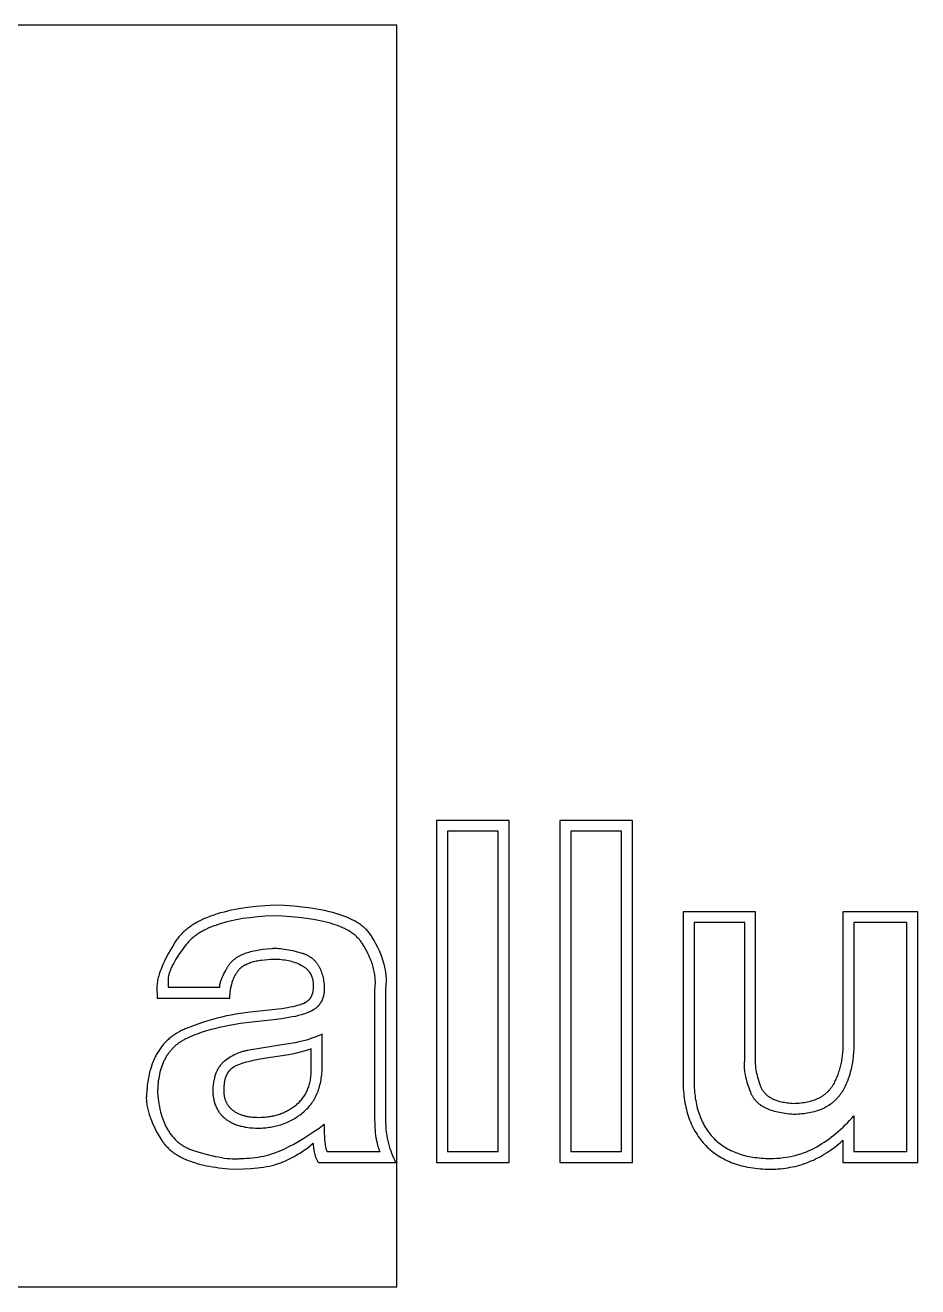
# Model space of a CAD drawing. Header units: millimetres. Extents: x -65 to 613, y -58 to 125.
# Drawn here: x 111.7 to 241.1, y -58.3 to 124.7 of the extents above; entities that cross this region are included whole.
import ezdxf

# ---------------------------------------------------------------- set-up
doc = ezdxf.new("R2010")
doc.units = ezdxf.units.MM
doc.header["$MEASUREMENT"] = 0
doc.layers.add('DEFAULT', color=7, linetype='Continuous')

msp = doc.modelspace()

# ---------------------------------------------------------------- linework, layer by layer
at = {"layer": 'DEFAULT'}
for points in [[(-65.42, -58.28), (165.58, -58.28), (165.58, 124.72), (-65.42, 124.72), (-65.42, -58.28)], [(171.31, -40.23), (181.85, -40.23), (181.85, 9.34), (171.31, 9.34), (171.31, -40.23)], [(189.2, -40.23), (199.73, -40.23), (199.73, 9.34), (189.2, 9.34), (189.2, -40.23)], [(172.91, 7.79), (172.91, -38.67), (180.26, -38.67), (180.26, 7.79), (172.91, 7.79)], [(190.79, 7.79), (190.79, -38.67), (198.14, -38.67), (198.14, 7.79), (190.79, 7.79)], [(163.97, -14.9), (164, -14.7), (164.02, -14.5), (164.04, -14.3), (164.05, -14.09), (164.05, -13.88), (164.05, -13.67), (164.05, -13.46), (164.03, -13.25), (164.02, -13.03), (163.99, -12.81), (163.96, -12.59), (163.92, -12.37), (163.88, -12.15), (163.83, -11.92), (163.78, -11.69), (163.72, -11.46), (163.65, -11.23), (163.58, -11), (163.5, -10.76), (163.42, -10.52), (163.33, -10.28), (163.24, -10.04), (163.14, -9.8), (163.03, -9.55), (162.8, -9.05), (162.54, -8.55), (162.26, -8.04), (161.96, -7.51), (161.88, -7.38), (161.79, -7.26), (161.7, -7.13), (161.61, -7), (161.51, -6.88), (161.41, -6.76), (161.3, -6.64), (161.19, -6.52), (161.07, -6.41), (160.95, -6.29), (160.83, -6.18), (160.7, -6.07), (160.56, -5.96), (160.43, -5.86), (160.28, -5.75), (160.14, -5.65), (159.98, -5.55), (159.83, -5.45), (159.67, -5.36), (159.5, -5.26), (159.33, -5.17), (159.16, -5.08), (158.98, -4.99), (158.8, -4.9), (158.42, -4.73), (158.03, -4.57), (157.61, -4.41), (157.18, -4.26), (156.73, -4.12), (156.26, -3.99), (155.78, -3.87), (155.28, -3.75), (154.76, -3.64), (154.22, -3.53), (153.67, -3.44), (153.09, -3.35), (151.89, -3.2), (150.63, -3.07), (149.29, -2.98), (147.87, -2.91), (146.48, -3), (145.15, -3.11), (143.89, -3.26), (143.28, -3.35), (142.69, -3.45), (142.12, -3.55), (141.56, -3.67), (141.02, -3.79), (140.5, -3.92), (139.99, -4.05), (139.5, -4.2), (139.02, -4.35), (138.56, -4.52), (138.12, -4.69), (137.69, -4.87), (137.28, -5.06), (136.88, -5.25), (136.69, -5.35), (136.51, -5.46), (136.32, -5.56), (136.14, -5.67), (135.97, -5.78), (135.8, -5.89), (135.63, -6), (135.47, -6.12), (135.31, -6.24), (135.16, -6.36), (135.01, -6.48), (134.86, -6.6), (134.72, -6.73), (134.58, -6.86), (134.45, -6.99), (134.32, -7.12), (134.19, -7.26), (134.07, -7.39), (133.95, -7.53), (133.84, -7.67), (133.73, -7.81), (133.62, -7.96), (133.52, -8.11), (133.43, -8.26), (133.06, -8.85), (132.72, -9.42), (132.4, -9.98), (132.12, -10.52), (131.86, -11.04), (131.63, -11.55), (131.42, -12.04), (131.33, -12.28), (131.24, -12.51), (131.16, -12.74), (131.09, -12.97), (131.03, -13.19), (130.97, -13.41), (130.92, -13.62), (130.87, -13.83), (130.83, -14.03), (130.8, -14.23), (130.78, -14.43), (130.76, -14.62), (130.75, -14.81), (130.74, -14.9), (130.74, -14.99), (130.74, -15.08), (130.74, -15.17), (130.75, -15.26), (130.75, -15.34), (130.76, -15.43), (130.77, -15.51), (130.78, -15.6), (130.79, -15.68), (130.79, -16.39), (141.35, -16.39), (141.36, -16.09), (141.37, -15.81), (141.4, -15.53), (141.41, -15.39), (141.43, -15.25), (141.45, -15.12), (141.47, -14.99), (141.5, -14.86), (141.53, -14.72), (141.56, -14.6), (141.59, -14.47), (141.62, -14.34), (141.66, -14.22), (141.7, -14.09), (141.74, -13.97), (141.78, -13.85), (141.82, -13.73), (141.87, -13.62), (141.92, -13.5), (141.97, -13.39), (142.03, -13.28), (142.09, -13.16), (142.14, -13.05), (142.21, -12.95), (142.27, -12.84), (142.34, -12.73), (142.4, -12.63), (142.47, -12.53), (142.55, -12.43), (142.58, -12.38), (142.62, -12.33), (142.66, -12.28), (142.71, -12.23), (142.75, -12.18), (142.79, -12.14), (142.84, -12.09), (142.89, -12.05), (142.94, -12.01), (142.99, -11.96), (143.04, -11.92), (143.09, -11.88), (143.15, -11.84), (143.2, -11.8), (143.26, -11.76), (143.32, -11.72), (143.38, -11.68), (143.44, -11.65), (143.5, -11.61), (143.57, -11.57), (143.63, -11.54), (143.7, -11.51), (143.84, -11.44), (143.98, -11.38), (144.13, -11.32), (144.29, -11.26), (144.45, -11.21), (144.62, -11.16), (144.79, -11.11), (144.97, -11.06), (145.15, -11.02), (145.34, -10.98), (145.54, -10.95), (145.74, -10.92), (145.95, -10.89), (146.38, -10.84), (146.83, -10.8), (147.31, -10.77), (147.81, -10.76), (148.07, -10.76), (148.34, -10.77), (148.6, -10.78), (148.85, -10.81), (149.11, -10.84), (149.36, -10.87), (149.6, -10.91), (149.84, -10.96), (150.08, -11.02), (150.32, -11.08), (150.55, -11.15), (150.78, -11.23), (151, -11.31), (151.22, -11.4), (151.44, -11.5), (151.65, -11.61), (151.75, -11.66), (151.85, -11.72), (151.95, -11.78), (152.05, -11.84), (152.14, -11.9), (152.23, -11.96), (152.31, -12.03), (152.39, -12.1), (152.47, -12.17), (152.55, -12.24), (152.62, -12.32), (152.66, -12.35), (152.69, -12.39), (152.73, -12.43), (152.76, -12.47), (152.79, -12.51), (152.82, -12.55), (152.85, -12.59), (152.88, -12.63), (152.91, -12.68), (152.94, -12.72), (152.97, -12.76), (153, -12.8), (153.02, -12.85), (153.05, -12.89), (153.07, -12.94), (153.09, -12.98), (153.12, -13.03), (153.14, -13.07), (153.16, -13.12), (153.18, -13.17), (153.2, -13.22), (153.22, -13.26), (153.25, -13.36), (153.29, -13.46), (153.32, -13.56), (153.34, -13.67), (153.37, -13.77), (153.39, -13.88), (153.4, -13.99), (153.42, -14.1), (153.43, -14.22), (153.44, -14.47), (153.45, -14.6), (153.45, -14.73), (153.44, -14.85), (153.44, -14.97), (153.43, -15.09), (153.42, -15.21), (153.4, -15.32), (153.39, -15.43), (153.36, -15.54), (153.35, -15.59), (153.34, -15.64), (153.33, -15.69), (153.31, -15.74), (153.3, -15.79), (153.28, -15.84), (153.26, -15.89), (153.25, -15.94), (153.23, -15.99), (153.21, -16.03), (153.19, -16.08), (153.17, -16.12), (153.15, -16.17), (153.12, -16.21), (153.1, -16.25), (153.08, -16.29), (153.05, -16.34), (153.03, -16.38), (153, -16.42), (152.97, -16.45), (152.94, -16.49), (152.92, -16.53), (152.89, -16.57), (152.86, -16.6), (152.82, -16.64), (152.79, -16.67), (152.76, -16.71), (152.73, -16.74), (152.69, -16.77), (152.66, -16.8), (152.62, -16.84), (152.58, -16.87), (152.55, -16.9), (152.51, -16.92), (152.47, -16.95), (152.43, -16.98), (152.39, -17.01), (152.35, -17.03), (152.3, -17.06), (152.26, -17.08), (152.22, -17.11), (152.17, -17.13), (152.13, -17.15), (152.08, -17.17), (151.98, -17.22), (151.88, -17.26), (151.77, -17.3), (151.65, -17.34), (151.53, -17.38), (151.4, -17.42), (151.12, -17.5), (150.81, -17.58), (150.47, -17.65), (150.11, -17.73), (149.73, -17.8), (148.87, -17.94), (147.92, -18.07), (145.68, -18.32), (144.29, -18.44), (143.59, -18.53), (142.91, -18.63), (142.22, -18.74), (141.54, -18.86), (140.86, -19), (140.18, -19.16), (139.5, -19.32), (138.83, -19.5), (138.16, -19.7), (137.5, -19.91), (136.83, -20.13), (136.17, -20.37), (135.52, -20.62), (134.86, -20.88), (134.7, -20.95), (134.54, -21.02), (134.38, -21.09), (134.23, -21.17), (134.08, -21.25), (133.92, -21.33), (133.78, -21.42), (133.63, -21.5), (133.49, -21.59), (133.35, -21.68), (133.21, -21.78), (133.07, -21.87), (132.94, -21.97), (132.81, -22.07), (132.68, -22.18), (132.55, -22.28), (132.43, -22.39), (132.31, -22.5), (132.19, -22.62), (132.07, -22.73), (131.95, -22.85), (131.84, -22.97), (131.73, -23.1), (131.62, -23.22), (131.52, -23.35), (131.42, -23.48), (131.32, -23.62), (131.22, -23.76), (131.12, -23.89), (131.03, -24.04), (130.94, -24.18), (130.85, -24.33), (130.76, -24.47), (130.68, -24.63), (130.6, -24.78), (130.52, -24.94), (130.44, -25.09), (130.37, -25.26), (130.29, -25.42), (130.22, -25.59), (130.09, -25.93), (129.97, -26.28), (129.86, -26.64), (129.75, -27.01), (129.66, -27.39), (129.57, -27.78), (129.5, -28.18), (129.43, -28.59), (129.37, -29.01), (129.33, -29.44), (129.29, -29.88), (129.26, -30.33), (129.25, -30.49), (129.24, -30.67), (129.23, -30.84), (129.23, -31.01), (129.24, -31.19), (129.25, -31.37), (129.27, -31.56), (129.29, -31.74), (129.32, -31.93), (129.35, -32.12), (129.38, -32.31), (129.43, -32.51), (129.48, -32.7), (129.53, -32.9), (129.59, -33.11), (129.65, -33.31), (129.72, -33.52), (129.79, -33.73), (129.87, -33.94), (129.96, -34.15), (130.14, -34.59), (130.35, -35.03), (130.57, -35.49), (130.82, -35.95), (131.09, -36.43), (131.38, -36.91), (131.46, -37.03), (131.54, -37.15), (131.62, -37.27), (131.7, -37.39), (131.79, -37.5), (131.88, -37.61), (131.98, -37.73), (132.07, -37.84), (132.17, -37.94), (132.28, -38.05), (132.38, -38.15), (132.49, -38.26), (132.6, -38.36), (132.72, -38.46), (132.84, -38.55), (132.96, -38.65), (133.08, -38.74), (133.21, -38.83), (133.34, -38.93), (133.47, -39.01), (133.61, -39.1), (133.75, -39.19), (133.89, -39.27), (134.03, -39.35), (134.33, -39.51), (134.64, -39.66), (134.96, -39.81), (135.3, -39.95), (135.64, -40.08), (136, -40.2), (136.37, -40.32), (136.75, -40.43), (137.14, -40.53), (137.55, -40.63), (137.96, -40.72), (138.39, -40.8), (138.83, -40.88), (139.28, -40.95), (139.75, -41.01), (140.22, -41.07), (141.21, -41.16), (142.25, -41.22), (143.34, -41.19), (144.37, -41.13), (144.87, -41.09), (145.34, -41.04), (145.8, -40.98), (146.24, -40.91), (146.67, -40.84), (147.08, -40.76), (147.48, -40.67), (147.85, -40.57), (148.22, -40.46), (148.39, -40.4), (148.56, -40.35), (148.73, -40.29), (148.89, -40.22), (149.05, -40.16), (149.2, -40.09), (149.8, -39.81), (150.38, -39.52), (150.67, -39.37), (150.94, -39.21), (151.22, -39.06), (151.48, -38.89), (151.75, -38.73), (152, -38.56), (152.25, -38.38), (152.5, -38.21), (152.74, -38.03), (152.98, -37.84), (153.21, -37.66), (153.43, -37.46), (153.44, -37.55), (153.44, -37.63), (153.45, -37.8), (153.46, -37.97), (153.49, -38.15), (153.51, -38.34), (153.55, -38.53), (153.59, -38.73), (153.63, -38.93), (153.66, -39.04), (153.69, -39.13), (153.71, -39.23), (153.74, -39.32), (153.77, -39.41), (153.81, -39.5), (153.84, -39.59), (153.87, -39.67), (153.91, -39.75), (153.95, -39.83), (153.99, -39.9), (154.03, -39.97), (154.07, -40.04), (154.11, -40.1), (154.13, -40.14), (154.15, -40.17), (154.18, -40.2), (154.2, -40.23), (165.43, -40.23), (165.27, -39.92), (165.13, -39.61), (164.98, -39.28), (164.85, -38.95), (164.72, -38.61), (164.6, -38.25), (164.49, -37.89), (164.39, -37.52), (164.34, -37.32), (164.29, -37.13), (164.25, -36.93), (164.21, -36.73), (164.14, -36.31), (164.08, -35.88), (164.04, -35.43), (164, -34.97), (163.98, -34.49), (163.97, -14.9)], [(162.37, -33.78), (162.37, -15.12), (162.4, -14.93), (162.42, -14.74), (162.44, -14.55), (162.45, -14.35), (162.45, -14.16), (162.45, -13.96), (162.44, -13.77), (162.43, -13.57), (162.41, -13.37), (162.39, -13.17), (162.36, -12.97), (162.33, -12.77), (162.29, -12.56), (162.25, -12.36), (162.2, -12.15), (162.14, -11.94), (162.08, -11.74), (162.02, -11.53), (161.95, -11.31), (161.87, -11.1), (161.79, -10.89), (161.7, -10.67), (161.61, -10.46), (161.51, -10.24), (161.41, -10.02), (161.3, -9.8), (161.07, -9.35), (160.81, -8.91), (160.54, -8.45), (160.46, -8.34), (160.38, -8.23), (160.3, -8.12), (160.22, -8.01), (160.13, -7.9), (160.03, -7.8), (159.93, -7.69), (159.83, -7.59), (159.73, -7.49), (159.62, -7.39), (159.5, -7.29), (159.38, -7.2), (159.26, -7.1), (159.14, -7.01), (159, -6.92), (158.87, -6.83), (158.73, -6.74), (158.59, -6.66), (158.44, -6.57), (158.29, -6.49), (158.14, -6.41), (157.98, -6.33), (157.82, -6.25), (157.65, -6.18), (157.3, -6.03), (156.94, -5.89), (156.56, -5.76), (156.17, -5.63), (155.76, -5.51), (155.33, -5.39), (154.89, -5.28), (154.43, -5.18), (153.96, -5.09), (153.47, -5), (152.44, -4.84), (151.34, -4.71), (150.18, -4.6), (148.96, -4.52), (147.67, -4.47), (146.48, -4.53), (145.35, -4.62), (144.28, -4.74), (143.25, -4.88), (142.28, -5.05), (141.81, -5.15), (141.36, -5.25), (140.92, -5.35), (140.49, -5.47), (140.07, -5.59), (139.67, -5.71), (139.29, -5.85), (138.91, -5.98), (138.55, -6.13), (138.2, -6.28), (137.87, -6.44), (137.54, -6.6), (137.24, -6.78), (137.09, -6.86), (136.94, -6.95), (136.8, -7.04), (136.66, -7.14), (136.52, -7.23), (136.39, -7.33), (136.26, -7.42), (136.13, -7.52), (136.01, -7.62), (135.89, -7.73), (135.77, -7.83), (135.66, -7.94), (135.55, -8.04), (135.44, -8.15), (135.34, -8.26), (135.24, -8.37), (135.14, -8.49), (135.05, -8.6), (134.69, -9.06), (134.37, -9.5), (134.06, -9.93), (133.78, -10.34), (133.53, -10.74), (133.3, -11.13), (133.2, -11.32), (133.1, -11.5), (133, -11.68), (132.92, -11.86), (132.84, -12.03), (132.77, -12.2), (132.7, -12.36), (132.64, -12.53), (132.58, -12.68), (132.54, -12.84), (132.49, -12.99), (132.48, -13.06), (132.46, -13.14), (132.44, -13.21), (132.43, -13.28), (132.42, -13.35), (132.41, -13.42), (132.4, -13.49), (132.39, -13.56), (132.39, -13.63), (132.38, -13.69), (132.38, -13.76), (132.38, -13.82), (132.38, -13.89), (132.38, -13.95), (132.38, -14.01), (132.39, -14.07), (132.4, -14.13), (132.4, -14.19), (132.4, -14.83), (139.91, -14.83), (139.9, -14.82), (139.9, -14.81), (139.9, -14.8), (139.9, -14.79), (139.89, -14.78), (139.89, -14.77), (139.89, -14.74), (139.89, -14.72), (139.89, -14.69), (139.89, -14.67), (139.89, -14.64), (139.89, -14.61), (139.89, -14.58), (139.89, -14.55), (139.89, -14.52), (139.9, -14.49), (139.9, -14.46), (139.91, -14.42), (139.91, -14.39), (139.93, -14.32), (139.94, -14.25), (139.97, -14.17), (139.99, -14.09), (140.01, -14.01), (140.04, -13.92), (140.11, -13.74), (140.19, -13.55), (140.28, -13.34), (140.38, -13.12), (140.49, -12.89), (140.76, -12.39), (141.07, -11.83), (141.11, -11.76), (141.15, -11.69), (141.2, -11.62), (141.25, -11.55), (141.3, -11.48), (141.35, -11.41), (141.4, -11.35), (141.46, -11.28), (141.51, -11.22), (141.57, -11.16), (141.63, -11.09), (141.69, -11.03), (141.76, -10.97), (141.82, -10.91), (141.89, -10.85), (141.96, -10.8), (142.03, -10.74), (142.1, -10.69), (142.18, -10.63), (142.25, -10.58), (142.33, -10.52), (142.41, -10.47), (142.49, -10.42), (142.57, -10.37), (142.66, -10.33), (142.74, -10.28), (142.92, -10.19), (143.11, -10.1), (143.3, -10.01), (143.5, -9.93), (143.7, -9.86), (143.92, -9.79), (144.14, -9.72), (144.36, -9.65), (144.6, -9.59), (144.84, -9.54), (145.09, -9.48), (145.34, -9.43), (145.61, -9.39), (145.87, -9.35), (146.15, -9.31), (146.72, -9.25), (147.53, -9.19), (147.64, -9.18), (147.75, -9.18), (147.86, -9.18), (147.97, -9.18), (148.21, -9.18), (148.46, -9.2), (148.71, -9.22), (148.98, -9.25), (149.25, -9.29), (149.54, -9.34), (149.84, -9.39), (150.14, -9.45), (150.46, -9.52), (151.12, -9.69), (151.82, -9.88), (151.91, -9.91), (152, -9.94), (152.09, -9.97), (152.17, -10), (152.26, -10.03), (152.34, -10.07), (152.42, -10.1), (152.5, -10.14), (152.58, -10.18), (152.66, -10.22), (152.74, -10.26), (152.81, -10.31), (152.89, -10.35), (152.96, -10.4), (153.03, -10.45), (153.11, -10.49), (153.18, -10.55), (153.24, -10.6), (153.31, -10.65), (153.38, -10.71), (153.44, -10.76), (153.5, -10.82), (153.57, -10.88), (153.63, -10.94), (153.69, -11.01), (153.74, -11.07), (153.8, -11.14), (153.86, -11.2), (153.91, -11.27), (153.97, -11.34), (154.02, -11.42), (154.07, -11.49), (154.12, -11.56), (154.17, -11.64), (154.21, -11.72), (154.26, -11.8), (154.3, -11.88), (154.35, -11.96), (154.39, -12.04), (154.43, -12.13), (154.47, -12.22), (154.51, -12.3), (154.54, -12.39), (154.58, -12.48), (154.65, -12.67), (154.71, -12.86), (154.77, -13.06), (154.82, -13.27), (154.87, -13.48), (154.91, -13.69), (154.95, -13.92), (154.98, -14.14), (155.01, -14.38), (155.03, -14.62), (155.04, -14.77), (155.04, -14.91), (155.04, -15.06), (155.04, -15.2), (155.03, -15.34), (155.02, -15.47), (155.01, -15.61), (154.99, -15.74), (154.97, -15.87), (154.95, -15.99), (154.92, -16.11), (154.88, -16.24), (154.85, -16.35), (154.83, -16.41), (154.81, -16.47), (154.79, -16.53), (154.77, -16.58), (154.74, -16.64), (154.72, -16.69), (154.7, -16.75), (154.67, -16.8), (154.64, -16.85), (154.62, -16.9), (154.59, -16.96), (154.56, -17.01), (154.53, -17.06), (154.5, -17.11), (154.46, -17.16), (154.43, -17.2), (154.4, -17.25), (154.36, -17.3), (154.33, -17.35), (154.29, -17.39), (154.25, -17.44), (154.22, -17.48), (154.18, -17.53), (154.14, -17.57), (154.1, -17.61), (154.05, -17.65), (154.01, -17.69), (153.97, -17.73), (153.92, -17.77), (153.88, -17.81), (153.83, -17.85), (153.78, -17.89), (153.68, -17.97), (153.58, -18.04), (153.48, -18.11), (153.42, -18.14), (153.37, -18.17), (153.25, -18.24), (153.13, -18.3), (152.99, -18.37), (152.86, -18.43), (152.71, -18.49), (152.56, -18.55), (152.39, -18.61), (152.23, -18.67), (152.05, -18.73), (151.68, -18.84), (151.28, -18.94), (150.85, -19.05), (150.39, -19.14), (149.9, -19.24), (148.84, -19.41), (147.66, -19.56), (144.57, -19.88), (142.89, -20.1), (142.09, -20.22), (141.31, -20.36), (140.56, -20.51), (139.83, -20.67), (139.13, -20.84), (138.46, -21.02), (137.81, -21.21), (137.19, -21.41), (136.59, -21.62), (136.02, -21.84), (135.47, -22.08), (135.21, -22.2), (134.96, -22.32), (134.83, -22.38), (134.71, -22.45), (134.59, -22.52), (134.47, -22.59), (134.35, -22.66), (134.23, -22.73), (134.12, -22.8), (134.01, -22.88), (133.9, -22.96), (133.79, -23.04), (133.68, -23.12), (133.58, -23.2), (133.48, -23.29), (133.38, -23.38), (133.28, -23.47), (133.18, -23.56), (133.09, -23.65), (133, -23.75), (132.91, -23.84), (132.82, -23.94), (132.73, -24.04), (132.65, -24.14), (132.57, -24.25), (132.49, -24.35), (132.41, -24.46), (132.33, -24.57), (132.26, -24.68), (132.18, -24.8), (132.11, -24.91), (132.04, -25.03), (131.98, -25.15), (131.91, -25.27), (131.85, -25.39), (131.79, -25.52), (131.73, -25.64), (131.67, -25.77), (131.62, -25.9), (131.56, -26.03), (131.46, -26.3), (131.37, -26.58), (131.28, -26.87), (131.21, -27.16), (131.14, -27.46), (131.07, -27.76), (131.02, -28.08), (130.97, -28.4), (130.93, -28.73), (130.9, -29.07), (130.88, -29.41), (130.87, -29.76), (130.86, -30.12), (130.9, -30.55), (130.94, -30.96), (131, -31.37), (131.06, -31.76), (131.13, -32.15), (131.21, -32.52), (131.3, -32.88), (131.39, -33.23), (131.49, -33.58), (131.6, -33.91), (131.72, -34.23), (131.85, -34.54), (131.92, -34.69), (131.98, -34.84), (132.05, -34.98), (132.13, -35.12), (132.2, -35.26), (132.28, -35.4), (132.36, -35.54), (132.44, -35.67), (132.52, -35.8), (132.6, -35.93), (132.69, -36.05), (132.78, -36.17), (132.87, -36.29), (132.96, -36.41), (133.06, -36.52), (133.15, -36.63), (133.25, -36.74), (133.35, -36.85), (133.45, -36.95), (133.56, -37.05), (133.67, -37.15), (133.77, -37.24), (133.88, -37.34), (134, -37.43), (134.11, -37.51), (134.23, -37.6), (134.35, -37.68), (134.47, -37.76), (134.59, -37.83), (134.71, -37.91), (134.84, -37.98), (134.97, -38.05), (135.1, -38.11), (135.23, -38.18), (135.37, -38.24), (135.5, -38.3), (135.64, -38.35), (135.78, -38.4), (135.93, -38.45), (136.07, -38.5), (137.2, -38.84), (138.25, -39.13), (138.75, -39.25), (139.22, -39.36), (139.68, -39.45), (140.12, -39.53), (140.54, -39.6), (140.94, -39.65), (141.32, -39.69), (141.68, -39.71), (141.85, -39.72), (142.02, -39.72), (142.19, -39.72), (142.34, -39.72), (142.5, -39.71), (142.65, -39.7), (142.79, -39.69), (142.93, -39.67), (143.36, -39.66), (143.78, -39.64), (144.2, -39.61), (144.61, -39.57), (145.02, -39.52), (145.43, -39.46), (145.83, -39.39), (146.22, -39.31), (146.61, -39.22), (146.99, -39.12), (147.38, -39.01), (147.75, -38.89), (148.12, -38.75), (148.49, -38.61), (148.85, -38.46), (149.21, -38.3), (149.92, -37.95), (150.63, -37.57), (151.36, -37.16), (152.08, -36.73), (152.81, -36.26), (153.55, -35.77), (154.29, -35.25), (155.03, -34.7), (155.03, -35.6), (155.04, -36.02), (155.06, -36.46), (155.09, -36.91), (155.14, -37.37), (155.16, -37.6), (155.19, -37.8), (155.23, -37.99), (155.25, -38.08), (155.27, -38.17), (155.29, -38.25), (155.31, -38.32), (155.33, -38.39), (155.35, -38.46), (155.36, -38.49), (155.38, -38.52), (155.39, -38.55), (155.4, -38.57), (155.41, -38.6), (155.42, -38.63), (155.44, -38.65), (155.45, -38.67), (163.14, -38.67), (163.1, -38.6), (163.07, -38.53), (163.04, -38.45), (163, -38.36), (162.97, -38.27), (162.94, -38.18), (162.87, -37.97), (162.81, -37.75), (162.75, -37.51), (162.69, -37.24), (162.63, -36.96), (162.6, -36.81), (162.57, -36.66), (162.52, -36.32), (162.48, -35.97), (162.45, -35.58), (162.42, -35.17), (162.4, -34.73), (162.37, -33.78)], [(241.12, -3.91), (230.26, -3.91), (230.26, -22.53), (230.26, -23.43), (230.24, -23.87), (230.21, -24.3), (230.17, -24.72), (230.11, -25.14), (230.04, -25.55), (229.97, -25.95), (229.87, -26.34), (229.77, -26.73), (229.71, -26.92), (229.65, -27.11), (229.59, -27.29), (229.52, -27.48), (229.46, -27.66), (229.38, -27.84), (229.31, -28.02), (229.23, -28.2), (229.15, -28.37), (229.06, -28.55), (228.98, -28.72), (228.89, -28.89), (228.84, -28.97), (228.79, -29.05), (228.74, -29.14), (228.69, -29.22), (228.64, -29.29), (228.59, -29.37), (228.53, -29.45), (228.48, -29.52), (228.42, -29.6), (228.36, -29.67), (228.3, -29.74), (228.24, -29.81), (228.17, -29.88), (228.11, -29.95), (228.04, -30.01), (227.97, -30.08), (227.91, -30.14), (227.84, -30.2), (227.76, -30.26), (227.69, -30.32), (227.62, -30.38), (227.54, -30.44), (227.46, -30.5), (227.39, -30.55), (227.31, -30.61), (227.23, -30.66), (227.14, -30.71), (227.06, -30.76), (226.97, -30.81), (226.89, -30.85), (226.8, -30.9), (226.71, -30.95), (226.53, -31.03), (226.34, -31.11), (226.14, -31.19), (225.95, -31.26), (225.74, -31.33), (225.53, -31.39), (225.31, -31.44), (225.09, -31.49), (224.87, -31.54), (224.63, -31.58), (224.4, -31.62), (224.15, -31.65), (223.9, -31.67), (223.65, -31.69), (223.39, -31.71), (223.12, -31.72), (222.88, -31.71), (222.64, -31.69), (222.41, -31.66), (222.18, -31.64), (221.96, -31.6), (221.75, -31.57), (221.54, -31.53), (221.34, -31.48), (221.14, -31.43), (220.95, -31.38), (220.77, -31.32), (220.59, -31.26), (220.42, -31.19), (220.33, -31.16), (220.25, -31.12), (220.17, -31.09), (220.09, -31.05), (220.01, -31.01), (219.94, -30.97), (219.86, -30.93), (219.79, -30.89), (219.72, -30.84), (219.65, -30.8), (219.58, -30.75), (219.51, -30.71), (219.45, -30.66), (219.38, -30.61), (219.32, -30.56), (219.26, -30.51), (219.2, -30.46), (219.14, -30.4), (219.09, -30.35), (219.03, -30.29), (218.98, -30.24), (218.93, -30.18), (218.88, -30.12), (218.83, -30.06), (218.78, -30), (218.73, -29.94), (218.69, -29.88), (218.65, -29.82), (218.61, -29.75), (218.57, -29.69), (218.53, -29.62), (218.49, -29.55), (218.46, -29.48), (218.42, -29.41), (218.39, -29.34), (218.36, -29.27), (218.33, -29.2), (218.3, -29.12), (218.2, -28.82), (218.1, -28.53), (218.02, -28.23), (217.94, -27.94), (217.87, -27.65), (217.8, -27.36), (217.75, -27.08), (217.7, -26.79), (217.66, -26.51), (217.63, -26.23), (217.61, -25.96), (217.59, -25.68), (217.59, -25.41), (217.59, -25.14), (217.6, -24.87), (217.61, -24.6), (217.61, -3.91), (207.08, -3.91), (207.08, -28.4), (207.09, -29.15), (207.11, -29.51), (207.14, -29.87), (207.17, -30.23), (207.2, -30.58), (207.25, -30.92), (207.3, -31.26), (207.35, -31.59), (207.42, -31.92), (207.49, -32.24), (207.56, -32.56), (207.64, -32.87), (207.73, -33.18), (207.82, -33.48), (207.93, -33.78), (208.03, -34.07), (208.15, -34.36), (208.26, -34.64), (208.39, -34.91), (208.52, -35.18), (208.66, -35.45), (208.81, -35.71), (208.96, -35.96), (209.11, -36.21), (209.28, -36.46), (209.45, -36.7), (209.63, -36.93), (209.81, -37.16), (210, -37.38), (210.19, -37.6), (210.39, -37.81), (210.6, -38.02), (210.81, -38.22), (211.03, -38.41), (211.26, -38.6), (211.49, -38.78), (211.72, -38.95), (211.96, -39.12), (212.21, -39.28), (212.46, -39.44), (212.72, -39.59), (212.98, -39.73), (213.24, -39.86), (213.52, -39.99), (213.8, -40.12), (214.08, -40.23), (214.37, -40.34), (214.66, -40.45), (214.96, -40.54), (215.27, -40.63), (215.58, -40.72), (215.9, -40.79), (216.22, -40.87), (216.54, -40.93), (216.88, -40.99), (217.21, -41.04), (217.56, -41.09), (217.91, -41.12), (218.26, -41.16), (218.62, -41.18), (218.99, -41.2), (219.36, -41.21), (219.73, -41.22), (220.1, -41.22), (220.47, -41.2), (220.84, -41.18), (221.2, -41.15), (221.56, -41.12), (221.92, -41.07), (222.27, -41.02), (222.62, -40.95), (222.97, -40.88), (223.32, -40.81), (223.66, -40.72), (224, -40.63), (224.34, -40.52), (224.68, -40.41), (225.01, -40.29), (225.34, -40.17), (225.67, -40.03), (225.99, -39.89), (226.31, -39.74), (226.63, -39.58), (226.95, -39.41), (227.26, -39.23), (227.57, -39.05), (227.88, -38.86), (228.19, -38.66), (228.49, -38.45), (228.79, -38.23), (229.09, -38.01), (229.39, -37.77), (229.68, -37.53), (229.97, -37.28), (230.26, -37.03), (230.26, -40.23), (241.12, -40.23), (241.12, -3.91)], [(239.53, -38.67), (239.53, -5.46), (231.85, -5.46), (231.85, -22.53), (231.85, -23.13), (231.84, -23.72), (231.8, -24.29), (231.76, -24.85), (231.69, -25.39), (231.61, -25.92), (231.56, -26.17), (231.51, -26.43), (231.46, -26.67), (231.4, -26.92), (231.34, -27.16), (231.27, -27.4), (231.2, -27.63), (231.13, -27.86), (231.05, -28.09), (230.97, -28.31), (230.88, -28.53), (230.79, -28.74), (230.7, -28.95), (230.6, -29.16), (230.5, -29.36), (230.39, -29.56), (230.28, -29.75), (230.16, -29.94), (230.05, -30.13), (229.92, -30.31), (229.86, -30.4), (229.8, -30.49), (229.73, -30.58), (229.66, -30.66), (229.6, -30.75), (229.53, -30.83), (229.45, -30.91), (229.38, -30.99), (229.31, -31.07), (229.23, -31.15), (229.16, -31.22), (229.08, -31.3), (229, -31.37), (228.92, -31.44), (228.84, -31.51), (228.75, -31.58), (228.67, -31.65), (228.58, -31.72), (228.49, -31.78), (228.4, -31.84), (228.22, -31.97), (228.03, -32.08), (227.84, -32.2), (227.64, -32.3), (227.44, -32.4), (227.23, -32.5), (227.01, -32.59), (226.79, -32.67), (226.57, -32.75), (226.33, -32.82), (226.1, -32.89), (225.85, -32.95), (225.61, -33.01), (225.35, -33.06), (225.09, -33.11), (224.83, -33.15), (224.56, -33.18), (224.28, -33.21), (224, -33.24), (223.71, -33.25), (223.42, -33.27), (223.12, -33.27), (222.81, -33.25), (222.5, -33.23), (222.2, -33.19), (221.91, -33.16), (221.62, -33.12), (221.35, -33.07), (221.08, -33.02), (220.82, -32.96), (220.57, -32.9), (220.32, -32.83), (220.08, -32.76), (219.85, -32.69), (219.63, -32.61), (219.42, -32.52), (219.21, -32.43), (219.11, -32.38), (219.01, -32.33), (218.92, -32.28), (218.82, -32.23), (218.73, -32.18), (218.64, -32.13), (218.55, -32.07), (218.47, -32.01), (218.38, -31.96), (218.3, -31.9), (218.22, -31.84), (218.14, -31.78), (218.06, -31.72), (217.99, -31.65), (217.92, -31.59), (217.85, -31.52), (217.78, -31.45), (217.71, -31.39), (217.65, -31.32), (217.58, -31.24), (217.52, -31.17), (217.46, -31.1), (217.4, -31.02), (217.35, -30.95), (217.3, -30.87), (217.25, -30.79), (217.2, -30.71), (217.15, -30.63), (217.1, -30.55), (217.06, -30.47), (217.02, -30.38), (216.98, -30.3), (216.94, -30.21), (216.91, -30.12), (216.77, -29.77), (216.65, -29.43), (216.54, -29.09), (216.43, -28.77), (216.34, -28.45), (216.26, -28.15), (216.19, -27.85), (216.13, -27.56), (216.08, -27.28), (216.04, -27.01), (216.02, -26.88), (216.01, -26.75), (216, -26.62), (215.99, -26.49), (215.98, -26.37), (215.98, -26.25), (215.98, -26.13), (215.98, -26.01), (215.99, -25.9), (215.99, -25.79), (216, -25.68), (216.02, -25.57), (216.02, -5.46), (208.67, -5.46), (208.67, -28.4), (208.69, -29.07), (208.7, -29.4), (208.72, -29.72), (208.75, -30.03), (208.78, -30.34), (208.82, -30.65), (208.86, -30.95), (208.91, -31.25), (208.96, -31.54), (209.02, -31.83), (209.08, -32.11), (209.15, -32.38), (209.23, -32.66), (209.31, -32.92), (209.4, -33.19), (209.49, -33.44), (209.58, -33.7), (209.69, -33.94), (209.8, -34.19), (209.91, -34.42), (210.03, -34.66), (210.15, -34.89), (210.28, -35.11), (210.42, -35.33), (210.56, -35.54), (210.71, -35.75), (210.86, -35.96), (211.02, -36.15), (211.18, -36.35), (211.35, -36.54), (211.52, -36.72), (211.7, -36.9), (211.88, -37.08), (212.07, -37.24), (212.27, -37.41), (212.47, -37.56), (212.67, -37.71), (212.88, -37.86), (213.09, -38), (213.31, -38.13), (213.54, -38.26), (213.77, -38.38), (214, -38.5), (214.24, -38.61), (214.48, -38.72), (214.73, -38.82), (214.99, -38.92), (215.25, -39), (215.51, -39.09), (215.78, -39.17), (216.05, -39.24), (216.33, -39.31), (216.62, -39.37), (216.91, -39.42), (217.2, -39.47), (217.5, -39.52), (217.8, -39.55), (218.11, -39.59), (218.43, -39.62), (218.75, -39.64), (219.07, -39.65), (219.73, -39.67), (220.21, -39.66), (220.68, -39.63), (221.14, -39.6), (221.59, -39.55), (222.04, -39.48), (222.48, -39.41), (222.91, -39.32), (223.34, -39.22), (223.76, -39.11), (224.17, -38.98), (224.57, -38.84), (224.97, -38.69), (225.36, -38.53), (225.75, -38.35), (226.12, -38.16), (226.49, -37.96), (226.86, -37.74), (227.22, -37.52), (227.57, -37.29), (227.92, -37.05), (228.27, -36.8), (228.62, -36.54), (228.96, -36.28), (229.29, -36), (229.63, -35.72), (229.96, -35.43), (230.28, -35.12), (230.6, -34.81), (230.92, -34.49), (231.24, -34.16), (231.55, -33.83), (231.85, -33.48), (231.85, -38.67), (239.53, -38.67)], [(154.75, -21.63), (154.54, -21.73), (154.31, -21.83), (154.07, -21.93), (153.81, -22.04), (153.53, -22.14), (153.24, -22.24), (152.61, -22.44), (152.44, -22.49), (152.25, -22.54), (151.83, -22.65), (151.35, -22.76), (150.8, -22.87), (149.53, -23.11), (144.17, -23.98), (143.95, -24.01), (143.84, -24.02), (143.73, -24.04), (143.62, -24.07), (143.51, -24.09), (143.4, -24.12), (143.29, -24.14), (143.18, -24.17), (143.07, -24.21), (142.96, -24.24), (142.85, -24.28), (142.63, -24.36), (142.41, -24.45), (142.2, -24.54), (141.98, -24.65), (141.76, -24.76), (141.55, -24.88), (141.33, -25.01), (141.12, -25.15), (140.91, -25.3), (140.69, -25.45), (140.59, -25.53), (140.54, -25.58), (140.49, -25.62), (140.44, -25.66), (140.39, -25.71), (140.34, -25.75), (140.29, -25.8), (140.2, -25.89), (140.11, -25.99), (140.02, -26.09), (139.94, -26.2), (139.86, -26.31), (139.78, -26.42), (139.71, -26.54), (139.64, -26.66), (139.57, -26.78), (139.5, -26.91), (139.44, -27.04), (139.38, -27.17), (139.33, -27.31), (139.28, -27.45), (139.23, -27.59), (139.18, -27.74), (139.14, -27.89), (139.1, -28.04), (139.06, -28.2), (139.03, -28.36), (138.99, -28.53), (138.97, -28.69), (138.94, -28.87), (138.92, -29.04), (138.9, -29.22), (138.89, -29.4), (138.87, -29.59), (138.86, -29.77), (138.87, -29.93), (138.87, -30.09), (138.88, -30.24), (138.89, -30.4), (138.91, -30.55), (138.93, -30.7), (138.95, -30.84), (138.97, -30.99), (139, -31.13), (139.03, -31.27), (139.07, -31.4), (139.1, -31.54), (139.15, -31.67), (139.19, -31.8), (139.24, -31.93), (139.29, -32.06), (139.34, -32.18), (139.4, -32.3), (139.46, -32.42), (139.53, -32.54), (139.59, -32.66), (139.66, -32.77), (139.74, -32.88), (139.81, -32.99), (139.89, -33.1), (139.98, -33.2), (140.06, -33.31), (140.15, -33.41), (140.25, -33.5), (140.34, -33.6), (140.44, -33.69), (140.55, -33.79), (140.65, -33.87), (140.76, -33.96), (140.87, -34.04), (140.99, -34.13), (141.11, -34.2), (141.23, -34.28), (141.35, -34.35), (141.48, -34.42), (141.61, -34.49), (141.75, -34.55), (141.88, -34.61), (142.02, -34.67), (142.17, -34.73), (142.31, -34.78), (142.46, -34.83), (142.62, -34.88), (142.77, -34.92), (142.93, -34.97), (143.09, -35), (143.26, -35.04), (143.42, -35.07), (143.59, -35.11), (143.77, -35.13), (143.95, -35.16), (144.31, -35.2), (144.68, -35.23), (145.07, -35.25), (145.47, -35.26), (145.7, -35.26), (145.93, -35.25), (146.16, -35.24), (146.38, -35.23), (146.6, -35.21), (146.82, -35.18), (147.04, -35.15), (147.26, -35.12), (147.47, -35.09), (147.68, -35.05), (147.89, -35), (148.1, -34.95), (148.31, -34.9), (148.52, -34.84), (148.72, -34.78), (148.92, -34.71), (149.12, -34.64), (149.32, -34.56), (149.51, -34.48), (149.71, -34.4), (149.9, -34.31), (150.09, -34.22), (150.28, -34.12), (150.46, -34.02), (150.65, -33.92), (150.83, -33.81), (151.01, -33.69), (151.19, -33.58), (151.37, -33.45), (151.54, -33.33), (151.72, -33.2), (151.89, -33.06), (152.06, -32.92), (152.22, -32.78), (152.38, -32.63), (152.53, -32.48), (152.68, -32.32), (152.82, -32.16), (152.96, -31.99), (153.09, -31.82), (153.22, -31.65), (153.34, -31.47), (153.46, -31.29), (153.57, -31.1), (153.68, -30.91), (153.78, -30.72), (153.88, -30.52), (153.97, -30.31), (154.06, -30.1), (154.14, -29.89), (154.21, -29.67), (154.29, -29.45), (154.35, -29.23), (154.42, -29), (154.47, -28.76), (154.52, -28.52), (154.57, -28.28), (154.61, -28.03), (154.65, -27.78), (154.68, -27.53), (154.7, -27.27), (154.73, -27), (154.74, -26.73), (154.75, -26.46), (154.75, -21.63)], [(153.16, -26.94), (153.16, -23.77), (152.61, -23.95), (152.07, -24.12), (151.54, -24.27), (151.01, -24.39), (150.38, -24.52), (149.54, -24.66), (146.34, -25.15), (145.5, -25.3), (144.72, -25.46), (144.37, -25.55), (144.02, -25.63), (143.7, -25.72), (143.39, -25.81), (143.1, -25.9), (142.83, -26), (142.58, -26.1), (142.46, -26.15), (142.35, -26.2), (142.23, -26.25), (142.13, -26.3), (142.03, -26.35), (141.93, -26.4), (141.88, -26.43), (141.83, -26.46), (141.79, -26.48), (141.74, -26.51), (141.7, -26.54), (141.66, -26.58), (141.61, -26.61), (141.57, -26.64), (141.53, -26.67), (141.49, -26.71), (141.45, -26.75), (141.41, -26.78), (141.37, -26.82), (141.34, -26.86), (141.3, -26.9), (141.27, -26.94), (141.23, -26.98), (141.2, -27.02), (141.16, -27.06), (141.13, -27.11), (141.1, -27.15), (141.07, -27.2), (141.04, -27.24), (141.01, -27.29), (140.98, -27.34), (140.95, -27.39), (140.92, -27.44), (140.9, -27.49), (140.87, -27.54), (140.85, -27.59), (140.82, -27.65), (140.8, -27.7), (140.78, -27.76), (140.75, -27.81), (140.71, -27.93), (140.68, -28.05), (140.64, -28.17), (140.61, -28.29), (140.58, -28.42), (140.55, -28.56), (140.53, -28.69), (140.51, -28.83), (140.5, -28.98), (140.48, -29.12), (140.47, -29.27), (140.46, -29.43), (140.46, -29.59), (140.46, -29.75), (140.46, -29.91), (140.46, -30.03), (140.47, -30.14), (140.48, -30.25), (140.49, -30.35), (140.5, -30.46), (140.52, -30.57), (140.54, -30.67), (140.56, -30.77), (140.58, -30.87), (140.61, -30.97), (140.64, -31.07), (140.67, -31.16), (140.7, -31.25), (140.74, -31.35), (140.78, -31.44), (140.82, -31.52), (140.86, -31.61), (140.91, -31.7), (140.96, -31.78), (141.01, -31.86), (141.07, -31.94), (141.12, -32.02), (141.18, -32.1), (141.24, -32.17), (141.31, -32.25), (141.38, -32.32), (141.45, -32.39), (141.52, -32.46), (141.59, -32.52), (141.67, -32.59), (141.75, -32.65), (141.83, -32.72), (141.92, -32.78), (142.01, -32.83), (142.09, -32.89), (142.18, -32.95), (142.28, -33), (142.37, -33.05), (142.47, -33.1), (142.57, -33.15), (142.66, -33.19), (142.77, -33.23), (142.87, -33.28), (142.98, -33.32), (143.08, -33.35), (143.19, -33.39), (143.3, -33.42), (143.42, -33.45), (143.53, -33.48), (143.65, -33.51), (143.76, -33.54), (143.88, -33.56), (144.01, -33.59), (144.13, -33.61), (144.38, -33.64), (144.64, -33.67), (144.91, -33.69), (145.19, -33.7), (145.47, -33.71), (145.87, -33.7), (146.06, -33.69), (146.25, -33.68), (146.44, -33.66), (146.63, -33.64), (146.82, -33.62), (147, -33.6), (147.19, -33.57), (147.37, -33.54), (147.54, -33.5), (147.72, -33.46), (147.9, -33.42), (148.07, -33.37), (148.24, -33.32), (148.41, -33.27), (148.58, -33.22), (148.74, -33.16), (148.91, -33.1), (149.07, -33.03), (149.23, -32.96), (149.39, -32.89), (149.54, -32.81), (149.7, -32.73), (149.85, -32.65), (150, -32.57), (150.15, -32.48), (150.29, -32.39), (150.44, -32.29), (150.58, -32.19), (150.72, -32.09), (150.86, -31.98), (151, -31.87), (151.13, -31.76), (151.26, -31.65), (151.38, -31.53), (151.5, -31.41), (151.61, -31.28), (151.72, -31.15), (151.83, -31.02), (151.93, -30.89), (152.03, -30.75), (152.13, -30.61), (152.22, -30.47), (152.3, -30.32), (152.39, -30.17), (152.46, -30.02), (152.54, -29.86), (152.61, -29.71), (152.67, -29.54), (152.73, -29.38), (152.79, -29.21), (152.85, -29.04), (152.89, -28.86), (152.94, -28.69), (152.98, -28.51), (153.02, -28.32), (153.05, -28.13), (153.08, -27.94), (153.1, -27.75), (153.12, -27.55), (153.14, -27.35), (153.15, -27.15), (153.16, -26.94)]]:
    msp.add_lwpolyline(points, dxfattribs=at)

doc.saveas('drawing.dxf')
